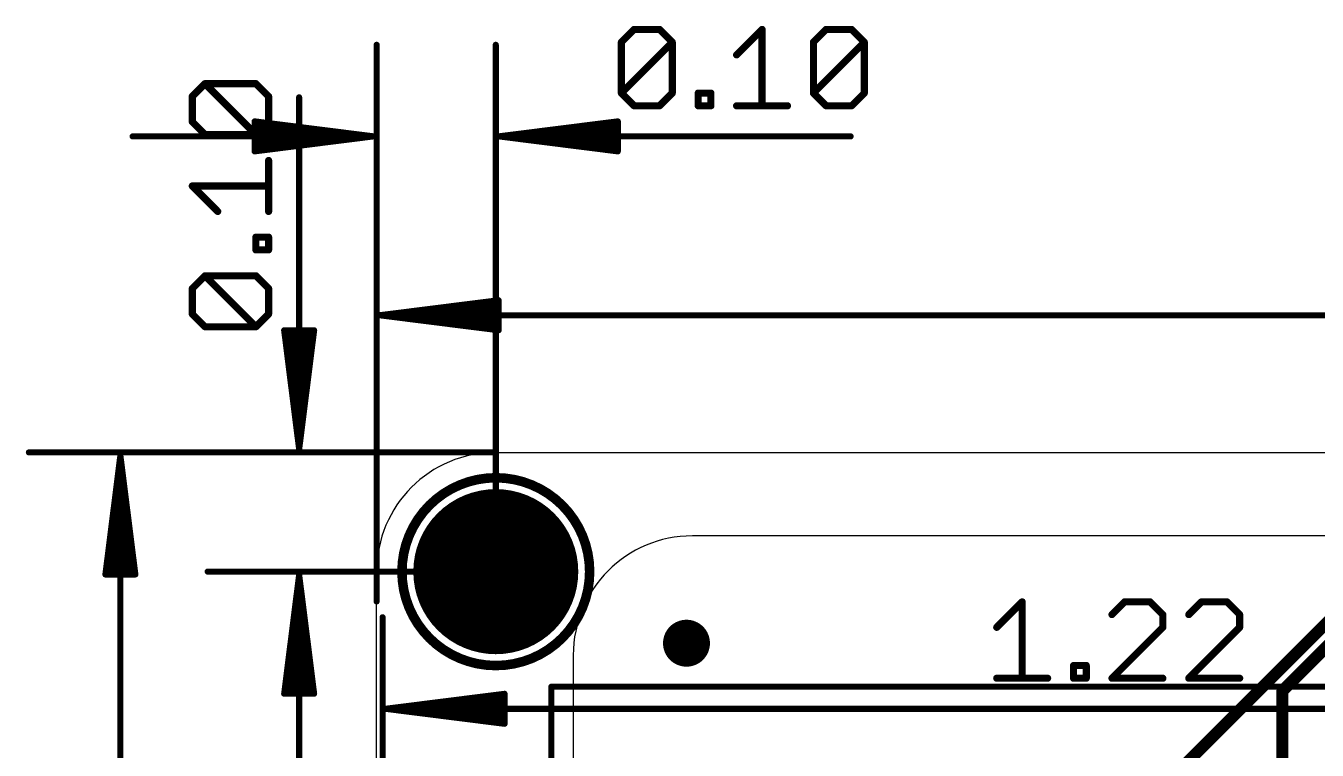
# Model space of a CAD drawing. Extents: x -7.8 to 82.2, y -8.5 to 61.7.
# Drawn here: x -7.48 to 20.05, y 46.24 to 61.66 of the extents above; entities that cross this region are included whole.
import ezdxf

# ---------------------------------------------------------------- set-up
doc = ezdxf.new("R2010")
doc.units = 0
for name, color, linetype in [('1', 12, 'CONTINUOUS'), ('16', 132, 'CONTINUOUS'), ('17', 110, 'CONTINUOUS'), ('20', 53, 'CONTINUOUS'), ('21', 40, 'CONTINUOUS'), ('22', 6, 'CONTINUOUS'), ('23', 40, 'CONTINUOUS'), ('47', 253, 'CONTINUOUS')]:
    doc.layers.add(name, color=color, linetype=linetype)

# ---------------------------------------------------------------- blocks, each defined once
blk = doc.blocks.new('PIE')
at = {"const_width": 0.5}
blk.add_lwpolyline([(0, -0.25, 1), (0, 0.25, 1), (0, -0.25)], format="xyb", dxfattribs=at)
blk = doc.blocks.new('ROUNDP')
at = {"const_width": 0.5}
blk.add_lwpolyline([(0, -0.25, 1), (0, 0.25, 1), (0, -0.25)], format="xyb", dxfattribs=at)

msp = doc.modelspace()

# ---------------------------------------------------------------- linework, layer by layer
at = {"layer": '1', "const_width": 0.254}
for points in [[(19.304, 47.498), (22.352, 50.546)], [(19.304, 41.275), (19.304, 47.498)]]:
    msp.add_lwpolyline(points, dxfattribs=at)
at = {"layer": '1', "const_width": 0.127}
for points in [[(19.3675, 47.498, 1), (19.2405, 47.498)], [(19.2591, 47.5429, 1), (19.3489, 47.4531)]]:
    msp.add_lwpolyline(points, format="xyb", dxfattribs=at)
at = {"layer": '16', "const_width": 0.254}
msp.add_lwpolyline([(13.208, 41.91), (21.336, 50.038)], dxfattribs=at)
at = {"layer": '20'}
for p, q in [((2.54, 52.578), (62.23, 52.578)), ((0, 2.54), (0, 50.038))]:
    msp.add_line(p, q, dxfattribs=at)
msp.add_arc((2.54, 50.038), 2.54, 90, 180, dxfattribs=at)
at = {"layer": '21'}
for p, q in [((24.511, 50.8), (6.731, 50.8)), ((4.191, 48.26), (4.191, 45.72))]:
    msp.add_line(p, q, dxfattribs=at)
at = {"layer": '21', "const_width": 0.2032}
msp.add_lwpolyline([(2.54, 48.038, 1), (2.54, 52.038, 1), (2.54, 48.038)], format="xyb", dxfattribs=at)
at = {"layer": '21'}
msp.add_arc((6.731, 48.26), 2.54, 90, 180, dxfattribs=at)
at = {"layer": '22', "const_width": 0.0635}
for points in [[(3.7538, 47.589, 1), (3.6902, 47.589)], [(3.722, 47.6208, 1), (3.722, 47.5573)]]:
    msp.add_lwpolyline(points, format="xyb", dxfattribs=at)
at = {"layer": '22', "const_width": 0.127}
for points in [[(3.722, 47.589), (3.722, 4.989)], [(63.722, 47.589), (3.722, 47.589)]]:
    msp.add_lwpolyline(points, dxfattribs=at)
at = {"layer": '23'}
for p in [(2.54, 50.038), (6.604, 48.514)]:
    msp.add_point(p, dxfattribs=at)
at = {"layer": '47'}
for points, const_width in [([(5.2162, 61.3155), (5.4874, 61.5867)], 0.1524), ([(5.4874, 61.5867), (6.0297, 61.5867)], 0.1524), ([(6.0297, 61.5867), (6.3009, 61.3155)], 0.1524), ([(7.6719, 61.0444), (8.2143, 61.5867)], 0.1524), ([(8.2143, 61.5867), (8.2143, 59.9597)], 0.1524), ([(9.3091, 61.3155), (9.5803, 61.5867)], 0.1524), ([(9.5803, 61.5867), (10.1226, 61.5867)], 0.1524), ([(10.1226, 61.5867), (10.3938, 61.3155)], 0.1524), ([(5.2162, 60.2309), (5.2162, 61.3155)], 0.1524), ([(5.2162, 60.2309), (6.3009, 61.3155)], 0.1524), ([(6.3009, 61.3155), (6.3009, 60.2309)], 0.1524), ([(9.3091, 60.2309), (9.3091, 61.3155)], 0.1524), ([(9.3091, 60.2309), (10.3938, 61.3155)], 0.1524), ([(10.3938, 61.3155), (10.3938, 60.2309)], 0.1524), ([(0, 49.784), (0, 61.259)], 0.13), ([(2.54, 50.038), (2.54, 61.259)], 0.13), ([(-3.9287, 60.1606), (-3.6575, 60.4318)], 0.1524), ([(-3.6575, 60.4318), (-2.5729, 60.4318)], 0.1524), ([(-2.5729, 59.3471), (-3.6575, 60.4318)], 0.1524), ([(-2.5729, 60.4318), (-2.3017, 60.1606)], 0.1524), ([(5.4874, 59.9597), (5.2162, 60.2309)], 0.1524), ([(6.3009, 60.2309), (6.0297, 59.9597)], 0.1524), ([(6.8534, 59.9597), (6.8534, 60.2309)], 0.1524), ([(6.8534, 60.2309), (7.1245, 60.2309)], 0.1524), ([(7.1245, 60.2309), (7.1245, 59.9597)], 0.1524), ([(9.5803, 59.9597), (9.3091, 60.2309)], 0.1524), ([(10.3938, 60.2309), (10.1226, 59.9597)], 0.1524), ([(-3.9287, 59.6183), (-3.9287, 60.1606)], 0.1524), ([(-2.3017, 60.1606), (-2.3017, 59.6183)], 0.1524), ([(-1.651, 52.643), (-1.651, 60.1408)], 0.13), ([(6.0297, 59.9597), (5.4874, 59.9597)], 0.1524), ([(7.1245, 59.9597), (6.8534, 59.9597)], 0.1524), ([(7.6719, 59.9597), (8.7566, 59.9597)], 0.1524), ([(10.1226, 59.9597), (9.5803, 59.9597)], 0.1524), ([(-3.6575, 59.3471), (-3.9287, 59.6183)], 0.1524), ([(-0.065, 59.309), (-2.6, 59.6282)], 0.13), ([(-2.6, 59.6282), (-2.6, 58.9898)], 0.13), ([(-0.065, 59.309), (-2.6, 59.569)], 0.13), ([(-0.065, 59.309), (-2.6, 59.439)], 0.13), ([(-2.3017, 59.6183), (-2.5729, 59.3471)], 0.1524), ([(2.605, 59.309), (5.14, 59.6282)], 0.13), ([(2.605, 59.309), (5.14, 59.569)], 0.13), ([(2.605, 59.309), (5.14, 59.439)], 0.13), ([(5.14, 59.6282), (5.14, 58.9898)], 0.13), ([(-0.065, 59.309), (-5.2, 59.309)], 0.13), ([(-2.5729, 59.3471), (-3.6575, 59.3471)], 0.1524), ([(-2.6, 58.9898), (-0.065, 59.309)], 0.13), ([(-2.6, 59.179), (-0.065, 59.309)], 0.13), ([(-2.6, 59.049), (-0.065, 59.309)], 0.13), ([(2.605, 59.309), (10.1028, 59.309)], 0.13), ([(5.14, 58.9898), (2.605, 59.309)], 0.13), ([(5.14, 59.179), (2.605, 59.309)], 0.13), ([(5.14, 59.049), (2.605, 59.309)], 0.13), ([(-2.3017, 57.7099), (-2.3017, 58.7946)], 0.1524), ([(-3.3864, 57.7099), (-3.9287, 58.2523)], 0.1524), ([(-3.9287, 58.2523), (-2.3017, 58.2523)], 0.1524), ([(0, 49.403), (0, 57.449)], 0.13), ([(-2.5729, 56.8914), (-2.5729, 57.1625)], 0.1524), ([(-2.5729, 57.1625), (-2.3017, 57.1625)], 0.1524), ([(-2.3017, 57.1625), (-2.3017, 56.8914)], 0.1524), ([(-2.3017, 56.8914), (-2.5729, 56.8914)], 0.1524), ([(-3.9287, 56.0677), (-3.6575, 56.3389)], 0.1524), ([(-3.9287, 55.5254), (-3.9287, 56.0677)], 0.1524), ([(-3.6575, 56.3389), (-2.5729, 56.3389)], 0.1524), ([(-2.5729, 55.2542), (-3.6575, 56.3389)], 0.1524), ([(-2.5729, 56.3389), (-2.3017, 56.0677)], 0.1524), ([(-2.3017, 56.0677), (-2.3017, 55.5254)], 0.1524), ([(0.065, 55.499), (2.6, 55.8182)], 0.13), ([(2.6, 55.8182), (2.6, 55.1798)], 0.13), ([(-3.6575, 55.2542), (-3.9287, 55.5254)], 0.1524), ([(-2.3017, 55.5254), (-2.5729, 55.2542)], 0.1524), ([(0.065, 55.499), (2.6, 55.759)], 0.13), ([(0.065, 55.499), (2.6, 55.629)], 0.13), ([(-2.5729, 55.2542), (-3.6575, 55.2542)], 0.1524), ([(0.065, 55.499), (64.705, 55.499)], 0.13), ([(2.6, 55.1798), (0.065, 55.499)], 0.13), ([(2.6, 55.369), (0.065, 55.499)], 0.13), ([(2.6, 55.239), (0.065, 55.499)], 0.13), ([(-1.651, 52.643), (-1.9702, 55.178)], 0.13), ([(-1.9702, 55.178), (-1.3318, 55.178)], 0.13), ([(-1.651, 52.643), (-1.911, 55.178)], 0.13), ([(-1.651, 52.643), (-1.781, 55.178)], 0.13), ([(-1.3318, 55.178), (-1.651, 52.643)], 0.13), ([(-1.521, 55.178), (-1.651, 52.643)], 0.13), ([(-1.391, 55.178), (-1.651, 52.643)], 0.13), ([(2.54, 52.578), (-7.411, 52.578)], 0.13), ([(-5.461, 52.513), (-5.7802, 49.978)], 0.13), ([(-5.461, 52.513), (-5.721, 49.978)], 0.13), ([(-5.461, 52.513), (-5.591, 49.978)], 0.13), ([(-5.461, 0.065), (-5.461, 52.513)], 0.13), ([(-5.1418, 49.978), (-5.461, 52.513)], 0.13), ([(-5.331, 49.978), (-5.461, 52.513)], 0.13), ([(-5.201, 49.978), (-5.461, 52.513)], 0.13), ([(2.54, 52.578), (-3.601, 52.578)], 0.13), ([(2.54, 50.038), (-3.601, 50.038)], 0.13), ([(-5.7802, 49.978), (-5.1418, 49.978)], 0.13), ([(-1.651, 49.973), (-1.9702, 47.438)], 0.13), ([(-1.651, 49.973), (-1.911, 47.438)], 0.13), ([(-1.651, 49.973), (-1.781, 47.438)], 0.13), ([(-1.651, 49.973), (-1.651, 44.838)], 0.13), ([(-1.3318, 47.438), (-1.651, 49.973)], 0.13), ([(-1.521, 47.438), (-1.651, 49.973)], 0.13), ([(-1.391, 47.438), (-1.651, 49.973)], 0.13), ([(13.2158, 48.8524), (13.7581, 49.3947)], 0.1524), ([(13.7581, 49.3947), (13.7581, 47.7677)], 0.1524), ([(15.9427, 49.3947), (15.6715, 49.1235)], 0.1524), ([(16.485, 49.3947), (15.9427, 49.3947)], 0.1524), ([(16.7562, 49.1235), (16.485, 49.3947)], 0.1524), ([(17.5799, 49.3947), (17.3087, 49.1235)], 0.1524), ([(18.1222, 49.3947), (17.5799, 49.3947)], 0.1524), ([(18.3934, 49.1235), (18.1222, 49.3947)], 0.1524), ([(0.127, 24.638), (0.127, 49.067)], 0.13), ([(16.7562, 48.8524), (16.7562, 49.1235)], 0.1524), ([(18.3934, 48.8524), (18.3934, 49.1235)], 0.1524), ([(15.6715, 47.7677), (16.7562, 48.8524)], 0.1524), ([(17.3087, 47.7677), (18.3934, 48.8524)], 0.1524), ([(14.853, 47.7677), (14.853, 48.0389)], 0.1524), ([(14.853, 48.0389), (15.1241, 48.0389)], 0.1524), ([(15.1241, 48.0389), (15.1241, 47.7677)], 0.1524), ([(13.2158, 47.7677), (14.3005, 47.7677)], 0.1524), ([(15.1241, 47.7677), (14.853, 47.7677)], 0.1524), ([(16.7562, 47.7677), (15.6715, 47.7677)], 0.1524), ([(18.3934, 47.7677), (17.3087, 47.7677)], 0.1524), ([(-1.9702, 47.438), (-1.3318, 47.438)], 0.13), ([(0.192, 47.117), (2.727, 47.4362)], 0.13), ([(0.192, 47.117), (2.727, 47.377)], 0.13), ([(2.727, 47.4362), (2.727, 46.7978)], 0.13), ([(0.192, 47.117), (2.727, 47.247)], 0.13), ([(0.192, 47.117), (31.05, 47.117)], 0.13), ([(2.727, 46.7978), (0.192, 47.117)], 0.13), ([(2.727, 46.987), (0.192, 47.117)], 0.13), ([(2.727, 46.857), (0.192, 47.117)], 0.13)]:
    msp.add_lwpolyline(points, dxfattribs=dict(at, const_width=const_width))
for points, const_width in [([(5.4874, 61.6248, 1), (5.4874, 61.5486)], 0.0762), ([(5.5143, 61.5597, 1), (5.4604, 61.6136)], 0.0762), ([(6.0566, 61.6136, 1), (6.0028, 61.5597)], 0.0762), ([(6.0297, 61.5486, 1), (6.0297, 61.6248)], 0.0762), ([(8.2524, 61.5867, 1), (8.1762, 61.5867)], 0.0762), ([(8.2412, 61.5597, 1), (8.1873, 61.6136)], 0.0762), ([(9.5803, 61.6248, 1), (9.5803, 61.5486)], 0.0762), ([(9.6072, 61.5597, 1), (9.5533, 61.6136)], 0.0762), ([(10.1495, 61.6136, 1), (10.0956, 61.5597)], 0.0762), ([(10.1226, 61.5486, 1), (10.1226, 61.6248)], 0.0762), ([(5.2543, 61.3155, 1), (5.1781, 61.3155)], 0.0762), ([(5.1893, 61.3425, 1), (5.2431, 61.2886)], 0.0762), ([(6.339, 61.3155, 1), (6.2628, 61.3155)], 0.0762), ([(6.3278, 61.2886, 1), (6.2739, 61.3425)], 0.0762), ([(6.2739, 61.2886, 1), (6.3278, 61.3425)], 0.0762), ([(9.2821, 61.3425, 1), (9.336, 61.2886)], 0.0762), ([(9.3472, 61.3155, 1), (9.271, 61.3155)], 0.0762), ([(10.4319, 61.3155, 1), (10.3557, 61.3155)], 0.0762), ([(10.4207, 61.2886, 1), (10.3668, 61.3425)], 0.0762), ([(10.3668, 61.2886, 1), (10.4207, 61.3425)], 0.0762), ([(0.0325, 61.259, 1), (-0.0325, 61.259)], 0.065), ([(2.5725, 61.259, 1), (2.5075, 61.259)], 0.065), ([(7.645, 61.0713, 1), (7.6989, 61.0174)], 0.0762), ([(-3.6306, 60.4587, 1), (-3.6845, 60.4048)], 0.0762), ([(-3.6575, 60.4699, 1), (-3.6575, 60.3937)], 0.0762), ([(-3.6306, 60.4048, 1), (-3.6845, 60.4587)], 0.0762), ([(-2.5459, 60.4587, 1), (-2.5998, 60.4048)], 0.0762), ([(-2.5729, 60.3937, 1), (-2.5729, 60.4699)], 0.0762), ([(5.2431, 60.2578, 1), (5.1893, 60.2039)], 0.0762), ([(5.1893, 60.2578, 1), (5.2431, 60.2039)], 0.0762), ([(6.3278, 60.2039, 1), (6.2739, 60.2578)], 0.0762), ([(6.8915, 60.2309, 1), (6.8153, 60.2309)], 0.0762), ([(6.8534, 60.269, 1), (6.8534, 60.1928)], 0.0762), ([(7.1626, 60.2309, 1), (7.0864, 60.2309)], 0.0762), ([(7.1245, 60.1928, 1), (7.1245, 60.269)], 0.0762), ([(9.336, 60.2578, 1), (9.2821, 60.2039)], 0.0762), ([(9.2821, 60.2578, 1), (9.336, 60.2039)], 0.0762), ([(10.4207, 60.2039, 1), (10.3668, 60.2578)], 0.0762), ([(-3.8906, 60.1606, 1), (-3.9668, 60.1606)], 0.0762), ([(-3.9556, 60.1875, 1), (-3.9017, 60.1336)], 0.0762), ([(-2.2636, 60.1606, 1), (-2.3398, 60.1606)], 0.0762), ([(-2.3286, 60.1336, 1), (-2.2748, 60.1875)], 0.0762), ([(-1.6185, 60.1408, 1), (-1.6835, 60.1408)], 0.065), ([(5.1781, 60.2309, 1), (5.2543, 60.2309)], 0.0762), ([(5.4874, 59.9978, 1), (5.4874, 59.9216)], 0.0762), ([(5.4604, 59.9328, 1), (5.5143, 59.9866)], 0.0762), ([(6.0028, 59.9866, 1), (6.0566, 59.9328)], 0.0762), ([(6.0297, 59.9216, 1), (6.0297, 59.9978)], 0.0762), ([(6.2628, 60.2309, 1), (6.339, 60.2309)], 0.0762), ([(6.8534, 59.9978, 1), (6.8534, 59.9216)], 0.0762), ([(6.8153, 59.9597, 1), (6.8915, 59.9597)], 0.0762), ([(7.0864, 59.9597, 1), (7.1626, 59.9597)], 0.0762), ([(7.1245, 59.9216, 1), (7.1245, 59.9978)], 0.0762), ([(7.6719, 59.9978, 1), (7.6719, 59.9216)], 0.0762), ([(8.1762, 59.9597, 1), (8.2524, 59.9597)], 0.0762), ([(8.7566, 59.9216, 1), (8.7566, 59.9978)], 0.0762), ([(9.271, 60.2309, 1), (9.3472, 60.2309)], 0.0762), ([(9.5803, 59.9978, 1), (9.5803, 59.9216)], 0.0762), ([(9.5533, 59.9328, 1), (9.6072, 59.9866)], 0.0762), ([(10.0956, 59.9866, 1), (10.1495, 59.9328)], 0.0762), ([(10.1226, 59.9216, 1), (10.1226, 59.9978)], 0.0762), ([(10.3557, 60.2309, 1), (10.4319, 60.2309)], 0.0762), ([(-3.9017, 59.6452, 1), (-3.9556, 59.5913)], 0.0762), ([(-3.9668, 59.6183, 1), (-3.8906, 59.6183)], 0.0762), ([(-2.5959, 59.6605, 1), (-2.6041, 59.596)], 0.065), ([(-2.5675, 59.6282, 1), (-2.6325, 59.6282)], 0.065), ([(-2.5967, 59.6013, 1), (-2.6033, 59.5367)], 0.065), ([(-2.5983, 59.4715, 1), (-2.6017, 59.4065)], 0.065), ([(-2.3398, 59.6183, 1), (-2.2636, 59.6183)], 0.0762), ([(-2.2748, 59.5913, 1), (-2.3286, 59.6452)], 0.0762), ([(5.1725, 59.6282, 1), (5.1075, 59.6282)], 0.065), ([(5.1441, 59.596, 1), (5.1359, 59.6605)], 0.065), ([(5.1433, 59.5367, 1), (5.1367, 59.6013)], 0.065), ([(5.1417, 59.4065, 1), (5.1383, 59.4715)], 0.065), ([(-5.2, 59.3415, 1), (-5.2, 59.2765)], 0.065), ([(-3.6575, 59.3852, 1), (-3.6575, 59.309)], 0.0762), ([(-3.6845, 59.3201, 1), (-3.6306, 59.374)], 0.0762), ([(-2.6017, 59.2115, 1), (-2.5983, 59.1465)], 0.065), ([(-2.5998, 59.374, 1), (-2.5459, 59.3201)], 0.0762), ([(-2.5998, 59.3201, 1), (-2.5459, 59.374)], 0.0762), ([(-2.5729, 59.309, 1), (-2.5729, 59.3852)], 0.0762), ([(-0.0609, 59.2768, 1), (-0.0691, 59.3412)], 0.065), ([(-0.0691, 59.2768, 1), (-0.0609, 59.3412)], 0.065), ([(-0.0617, 59.2767, 1), (-0.0683, 59.3413)], 0.065), ([(-0.0683, 59.2767, 1), (-0.0617, 59.3413)], 0.065), ([(-0.0667, 59.2765, 1), (-0.0633, 59.3415)], 0.065), ([(-0.0633, 59.2765, 1), (-0.0667, 59.3415)], 0.065), ([(-0.065, 59.2765, 1), (-0.065, 59.3415)], 0.065), ([(2.605, 59.3415, 1), (2.605, 59.2765)], 0.065), ([(2.6091, 59.3412, 1), (2.6009, 59.2768)], 0.065), ([(2.6033, 59.3415, 1), (2.6067, 59.2765)], 0.065), ([(2.6067, 59.3415, 1), (2.6033, 59.2765)], 0.065), ([(2.6083, 59.3413, 1), (2.6017, 59.2767)], 0.065), ([(2.6017, 59.3413, 1), (2.6083, 59.2767)], 0.065), ([(2.6009, 59.3412, 1), (2.6091, 59.2768)], 0.065), ([(5.1383, 59.1465, 1), (5.1417, 59.2115)], 0.065), ([(10.1028, 59.2765, 1), (10.1028, 59.3415)], 0.065), ([(-2.6033, 59.0813, 1), (-2.5967, 59.0167)], 0.065), ([(-2.6041, 59.022, 1), (-2.5959, 58.9575)], 0.065), ([(-2.6325, 58.9898, 1), (-2.5675, 58.9898)], 0.065), ([(5.1075, 58.9898, 1), (5.1725, 58.9898)], 0.065), ([(5.1359, 58.9575, 1), (5.1441, 59.022)], 0.065), ([(5.1367, 59.0167, 1), (5.1433, 59.0813)], 0.065), ([(-2.2636, 58.7946, 1), (-2.3398, 58.7946)], 0.0762), ([(-3.9017, 58.2792, 1), (-3.9556, 58.2253)], 0.0762), ([(-3.9287, 58.2904, 1), (-3.9287, 58.2142)], 0.0762), ([(-2.3017, 58.2142, 1), (-2.3017, 58.2904)], 0.0762), ([(-3.4133, 57.683, 1), (-3.3594, 57.7369)], 0.0762), ([(-2.3398, 57.7099, 1), (-2.2636, 57.7099)], 0.0762), ([(0.0325, 57.449, 1), (-0.0325, 57.449)], 0.065), ([(-2.5348, 57.1625, 1), (-2.611, 57.1625)], 0.0762), ([(-2.5729, 57.2006, 1), (-2.5729, 57.1244)], 0.0762), ([(-2.2636, 57.1625, 1), (-2.3398, 57.1625)], 0.0762), ([(-2.3017, 57.1244, 1), (-2.3017, 57.2006)], 0.0762), ([(-2.5729, 56.9295, 1), (-2.5729, 56.8533)], 0.0762), ([(-2.611, 56.8914, 1), (-2.5348, 56.8914)], 0.0762), ([(-2.3398, 56.8914, 1), (-2.2636, 56.8914)], 0.0762), ([(-2.3017, 56.8533, 1), (-2.3017, 56.9295)], 0.0762), ([(-3.8906, 56.0677, 1), (-3.9668, 56.0677)], 0.0762), ([(-3.6306, 56.3658, 1), (-3.6845, 56.3119)], 0.0762), ([(-3.6575, 56.377, 1), (-3.6575, 56.3008)], 0.0762), ([(-3.6306, 56.3119, 1), (-3.6845, 56.3658)], 0.0762), ([(-2.5459, 56.3658, 1), (-2.5998, 56.3119)], 0.0762), ([(-2.5729, 56.3008, 1), (-2.5729, 56.377)], 0.0762), ([(-2.2636, 56.0677, 1), (-2.3398, 56.0677)], 0.0762), ([(-3.9556, 56.0946, 1), (-3.9017, 56.0408)], 0.0762), ([(-2.3286, 56.0408, 1), (-2.2748, 56.0946)], 0.0762), ([(2.6325, 55.8182, 1), (2.5675, 55.8182)], 0.065), ([(2.6041, 55.786, 1), (2.5959, 55.8505)], 0.065), ([(-3.9017, 55.5523, 1), (-3.9556, 55.4984)], 0.0762), ([(-2.2748, 55.4984, 1), (-2.3286, 55.5523)], 0.0762), ([(2.6033, 55.7267, 1), (2.5967, 55.7913)], 0.065), ([(2.6017, 55.5965, 1), (2.5983, 55.6615)], 0.065), ([(-3.9668, 55.5254, 1), (-3.8906, 55.5254)], 0.0762), ([(-3.6575, 55.2923, 1), (-3.6575, 55.2161)], 0.0762), ([(-3.6845, 55.2273, 1), (-3.6306, 55.2811)], 0.0762), ([(-2.5998, 55.2811, 1), (-2.5459, 55.2273)], 0.0762), ([(-2.5998, 55.2273, 1), (-2.5459, 55.2811)], 0.0762), ([(-2.5729, 55.2161, 1), (-2.5729, 55.2923)], 0.0762), ([(-2.3398, 55.5254, 1), (-2.2636, 55.5254)], 0.0762), ([(0.065, 55.5315, 1), (0.065, 55.4665)], 0.065), ([(0.0691, 55.5312, 1), (0.0609, 55.4668)], 0.065), ([(0.0633, 55.5315, 1), (0.0667, 55.4665)], 0.065), ([(0.0667, 55.5315, 1), (0.0633, 55.4665)], 0.065), ([(0.0683, 55.5313, 1), (0.0617, 55.4667)], 0.065), ([(0.0617, 55.5313, 1), (0.0683, 55.4667)], 0.065), ([(0.0609, 55.5312, 1), (0.0691, 55.4668)], 0.065), ([(2.5983, 55.3365, 1), (2.6017, 55.4015)], 0.065), ([(-1.938, 55.1821, 1), (-2.0025, 55.1739)], 0.065), ([(-1.9702, 55.2105, 1), (-1.9702, 55.1455)], 0.065), ([(-1.8787, 55.1813, 1), (-1.9433, 55.1747)], 0.065), ([(-1.7485, 55.1797, 1), (-1.8135, 55.1763)], 0.065), ([(-1.4885, 55.1763, 1), (-1.5535, 55.1797)], 0.065), ([(-1.3587, 55.1747, 1), (-1.4233, 55.1813)], 0.065), ([(-1.2995, 55.1739, 1), (-1.364, 55.1821)], 0.065), ([(-1.3318, 55.1455, 1), (-1.3318, 55.2105)], 0.065), ([(2.5675, 55.1798, 1), (2.6325, 55.1798)], 0.065), ([(2.5959, 55.1475, 1), (2.6041, 55.212)], 0.065), ([(2.5967, 55.2067, 1), (2.6033, 55.2713)], 0.065), ([(-7.411, 52.6105, 1), (-7.411, 52.5455)], 0.065), ([(-5.4285, 52.513, 1), (-5.4935, 52.513)], 0.065), ([(-5.4288, 52.5171, 1), (-5.4932, 52.5089)], 0.065), ([(-5.4285, 52.5113, 1), (-5.4935, 52.5147)], 0.065), ([(-5.4285, 52.5147, 1), (-5.4935, 52.5113)], 0.065), ([(-5.4287, 52.5163, 1), (-5.4933, 52.5097)], 0.065), ([(-5.4287, 52.5097, 1), (-5.4933, 52.5163)], 0.065), ([(-5.4288, 52.5089, 1), (-5.4932, 52.5171)], 0.065), ([(-3.601, 52.6105, 1), (-3.601, 52.5455)], 0.065), ([(-1.6832, 52.6471, 1), (-1.6188, 52.6389)], 0.065), ([(-1.6833, 52.6463, 1), (-1.6187, 52.6397)], 0.065), ([(-1.6835, 52.6413, 1), (-1.6185, 52.6447)], 0.065), ([(-1.6835, 52.6447, 1), (-1.6185, 52.6413)], 0.065), ([(-1.6835, 52.643, 1), (-1.6185, 52.643)], 0.065), ([(-1.6833, 52.6397, 1), (-1.6187, 52.6463)], 0.065), ([(-1.6832, 52.6389, 1), (-1.6188, 52.6471)], 0.065), ([(2.54, 52.5455, 1), (2.54, 52.6105)], 0.065), ([(2.54, 52.5455, 1), (2.54, 52.6105)], 0.065), ([(-3.601, 50.0705, 1), (-3.601, 50.0055)], 0.065), ([(2.54, 50.0055, 1), (2.54, 50.0705)], 0.065), ([(-5.8125, 49.9821, 1), (-5.748, 49.9739)], 0.065), ([(-5.7802, 50.0105, 1), (-5.7802, 49.9455)], 0.065), ([(-5.7533, 49.9813, 1), (-5.6887, 49.9747)], 0.065), ([(-5.6235, 49.9797, 1), (-5.5585, 49.9763)], 0.065), ([(-5.3635, 49.9763, 1), (-5.2985, 49.9797)], 0.065), ([(-5.2333, 49.9747, 1), (-5.1687, 49.9813)], 0.065), ([(-5.174, 49.9739, 1), (-5.1095, 49.9821)], 0.065), ([(-5.1418, 49.9455, 1), (-5.1418, 50.0105)], 0.065), ([(-1.6185, 49.973, 1), (-1.6835, 49.973)], 0.065), ([(-1.6188, 49.9771, 1), (-1.6832, 49.9689)], 0.065), ([(-1.6185, 49.9713, 1), (-1.6835, 49.9747)], 0.065), ([(-1.6185, 49.9747, 1), (-1.6835, 49.9713)], 0.065), ([(-1.6187, 49.9763, 1), (-1.6833, 49.9697)], 0.065), ([(-1.6187, 49.9697, 1), (-1.6833, 49.9763)], 0.065), ([(-1.6188, 49.9689, 1), (-1.6832, 49.9771)], 0.065), ([(-0.0325, 49.784, 1), (0.0325, 49.784)], 0.065), ([(2.5075, 50.038, 1), (2.5725, 50.038)], 0.065), ([(-0.0325, 49.403, 1), (0.0325, 49.403)], 0.065), ([(13.7962, 49.3947, 1), (13.72, 49.3947)], 0.0762), ([(13.7851, 49.3677, 1), (13.7312, 49.4216)], 0.0762), ([(15.9427, 49.4328, 1), (15.9427, 49.3566)], 0.0762), ([(15.9696, 49.3677, 1), (15.9158, 49.4216)], 0.0762), ([(16.512, 49.4216, 1), (16.4581, 49.3677)], 0.0762), ([(16.485, 49.3566, 1), (16.485, 49.4328)], 0.0762), ([(17.5799, 49.4328, 1), (17.5799, 49.3566)], 0.0762), ([(17.6068, 49.3677, 1), (17.5529, 49.4216)], 0.0762), ([(18.1491, 49.4216, 1), (18.0953, 49.3677)], 0.0762), ([(18.1222, 49.3566, 1), (18.1222, 49.4328)], 0.0762), ([(0.1595, 49.067, 1), (0.0945, 49.067)], 0.065), ([(15.6446, 49.1505, 1), (15.6985, 49.0966)], 0.0762), ([(16.7943, 49.1235, 1), (16.7181, 49.1235)], 0.0762), ([(16.7293, 49.0966, 1), (16.7831, 49.1505)], 0.0762), ([(17.2818, 49.1505, 1), (17.3356, 49.0966)], 0.0762), ([(18.4315, 49.1235, 1), (18.3553, 49.1235)], 0.0762), ([(18.3664, 49.0966, 1), (18.4203, 49.1505)], 0.0762), ([(13.1889, 48.8793, 1), (13.2428, 48.8254)], 0.0762), ([(16.7181, 48.8524, 1), (16.7943, 48.8524)], 0.0762), ([(16.7831, 48.8254, 1), (16.7293, 48.8793)], 0.0762), ([(18.3553, 48.8524, 1), (18.4315, 48.8524)], 0.0762), ([(18.4203, 48.8254, 1), (18.3664, 48.8793)], 0.0762), ([(14.8911, 48.0389, 1), (14.8149, 48.0389)], 0.0762), ([(14.853, 48.077, 1), (14.853, 48.0008)], 0.0762), ([(15.1622, 48.0389, 1), (15.086, 48.0389)], 0.0762), ([(15.1241, 48.0008, 1), (15.1241, 48.077)], 0.0762), ([(13.2158, 47.8058, 1), (13.2158, 47.7296)], 0.0762), ([(13.72, 47.7677, 1), (13.7962, 47.7677)], 0.0762), ([(14.3005, 47.7296, 1), (14.3005, 47.8058)], 0.0762), ([(14.853, 47.8058, 1), (14.853, 47.7296)], 0.0762), ([(14.8149, 47.7677, 1), (14.8911, 47.7677)], 0.0762), ([(15.086, 47.7677, 1), (15.1622, 47.7677)], 0.0762), ([(15.1241, 47.7296, 1), (15.1241, 47.8058)], 0.0762), ([(15.6715, 47.8058, 1), (15.6715, 47.7296)], 0.0762), ([(15.6446, 47.7946, 1), (15.6985, 47.7408)], 0.0762), ([(16.7562, 47.7296, 1), (16.7562, 47.8058)], 0.0762), ([(17.3087, 47.8058, 1), (17.3087, 47.7296)], 0.0762), ([(17.2818, 47.7946, 1), (17.3356, 47.7408)], 0.0762), ([(18.3934, 47.7296, 1), (18.3934, 47.8058)], 0.0762), ([(-2.0025, 47.4421, 1), (-1.938, 47.4339)], 0.065), ([(-1.9702, 47.4705, 1), (-1.9702, 47.4055)], 0.065), ([(-1.9433, 47.4413, 1), (-1.8787, 47.4347)], 0.065), ([(-1.8135, 47.4397, 1), (-1.7485, 47.4363)], 0.065), ([(-1.5535, 47.4363, 1), (-1.4885, 47.4397)], 0.065), ([(-1.4233, 47.4347, 1), (-1.3587, 47.4413)], 0.065), ([(-1.364, 47.4339, 1), (-1.2995, 47.4421)], 0.065), ([(-1.3318, 47.4055, 1), (-1.3318, 47.4705)], 0.065), ([(2.7595, 47.4362, 1), (2.6945, 47.4362)], 0.065), ([(2.7311, 47.404, 1), (2.7229, 47.4685)], 0.065), ([(2.7303, 47.3447, 1), (2.7237, 47.4093)], 0.065), ([(0.192, 47.1495, 1), (0.192, 47.0845)], 0.065), ([(0.1961, 47.1492, 1), (0.1879, 47.0848)], 0.065), ([(0.1903, 47.1495, 1), (0.1937, 47.0845)], 0.065), ([(0.1937, 47.1495, 1), (0.1903, 47.0845)], 0.065), ([(0.1953, 47.1493, 1), (0.1887, 47.0847)], 0.065), ([(0.1887, 47.1493, 1), (0.1953, 47.0847)], 0.065), ([(0.1879, 47.1492, 1), (0.1961, 47.0848)], 0.065), ([(2.7287, 47.2145, 1), (2.7253, 47.2795)], 0.065), ([(2.6945, 46.7978, 1), (2.7595, 46.7978)], 0.065), ([(2.7229, 46.7655, 1), (2.7311, 46.83)], 0.065), ([(2.7237, 46.8247, 1), (2.7303, 46.8893)], 0.065), ([(2.7253, 46.9545, 1), (2.7287, 47.0195)], 0.065)]:
    msp.add_lwpolyline(points, format="xyb", dxfattribs=dict(at, const_width=const_width))

# ---------------------------------------------------------------- block references
at = {"layer": '1'}
msp.add_blockref('PIE', (6.604, 48.514), dxfattribs=at)
at = {"layer": '17', "xscale": 3.516, "yscale": 3.516}
msp.add_blockref('ROUNDP', (2.54, 50.038), dxfattribs=at)
msp.add_blockref('ROUNDP', (2.54, 50.038), dxfattribs=at)

doc.saveas('drawing.dxf')
